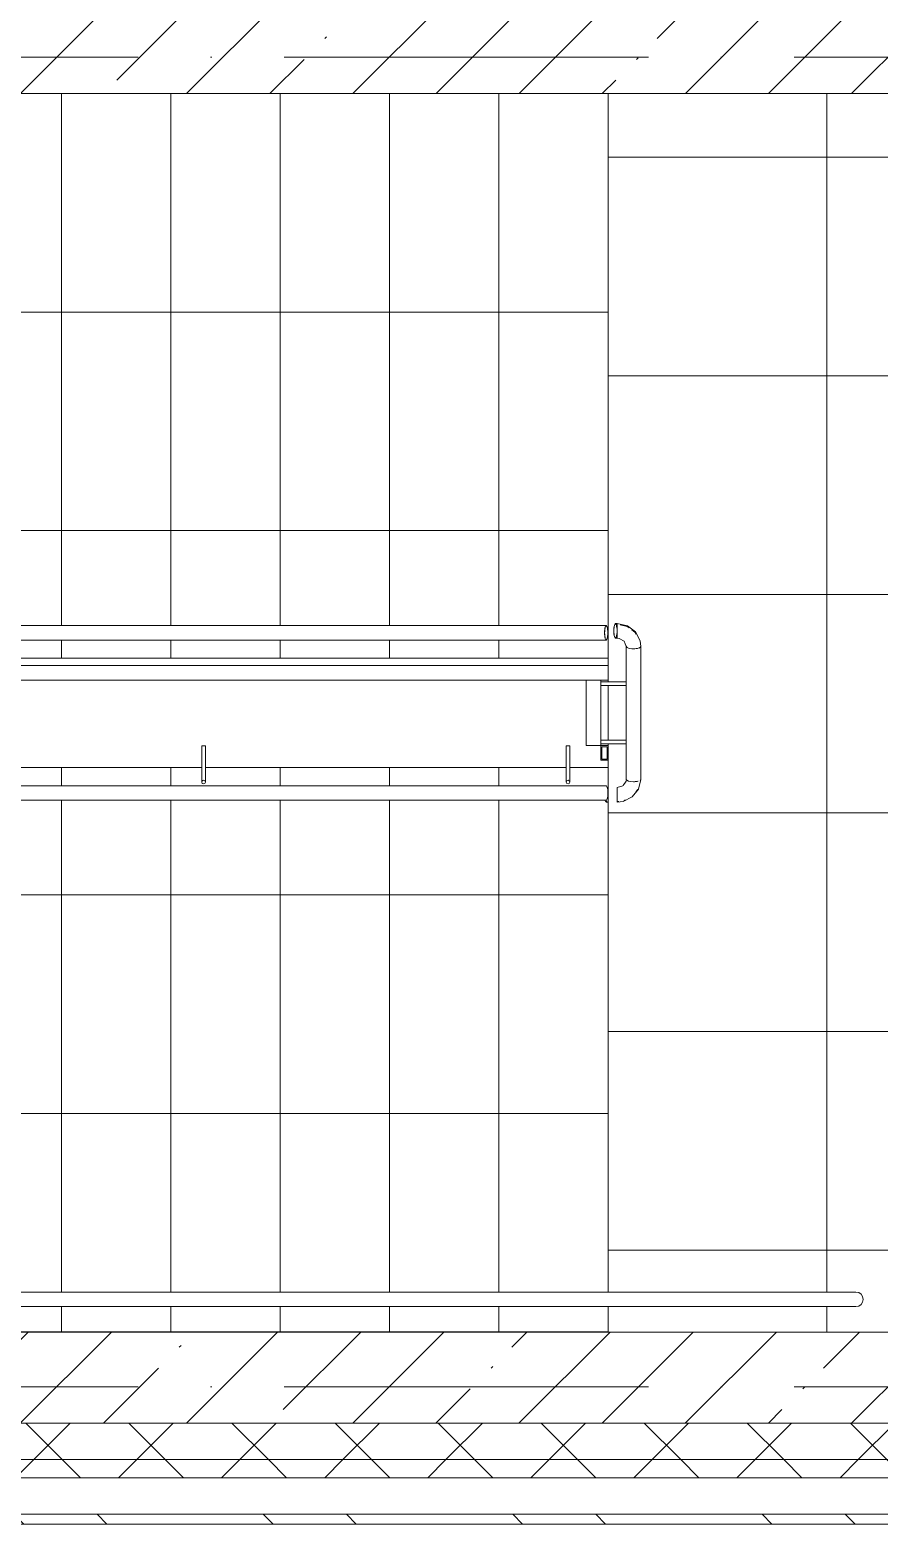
# Model space of a CAD drawing. Header units: millimetres. Extents: x -6467 to 106027, y -7090 to 195095.
# Drawn here: x 2323 to 4653, y 100418 to 104520 of the extents above; entities that cross this region are included whole.
import ezdxf

# ---------------------------------------------------------------- set-up
doc = ezdxf.new("R2010")
doc.units = ezdxf.units.MM
doc.linetypes.add('50_200_ШТРИХ_1Т_ш5_п1_п1_', pattern=[1400, 1000, -200, 0, -200])
for name, color, linetype, lineweight in [('A-WALL', 7, 'Continuous', 5), ('A-WALL-FNSH-1', 7, 'Continuous', 5), ('Ограждение', 7, 'Continuous', 9), ('Ограждение-1', 7, 'Continuous', 20)]:
    doc.layers.add(name, color=color, linetype=linetype, lineweight=lineweight)
for name, color, linetype, lineweight, true_color in [('A-WALL-2', 7, 'Continuous', 5, 0xaaaaaa), ('S-STRS-1', 7, 'Continuous', 9, 0xaaaaaa), ('S-STRS-2', 7, 'Continuous', 5, 0xbfbfbf), ('Оси-3', 7, '50_200_ШТРИХ_1Т_ш5_п1_п1_', 9, 0xaaaaaa)]:
    doc.layers.add(name, color=color, linetype=linetype, lineweight=lineweight, true_color=true_color)
pattern_1 = [(45, (109.45, 102614.03), (-228.099, 228.099), []), (45, (337.55, 102614.03), (-228.099, 228.099), [403.225, -80.645, 6.706, -73.939])]
pattern_2 = [(0, (3909.45, 100945.1), (0, 600), []), (90, (3909.45, 100945.1), (-600, 4e-14), [])]
pattern_3 = [(180, (9.45, 104345.1), (7e-14, -600), []), (270, (9.45, 104345.1), (600, 4e-14), [])]
pattern_4 = [(45, (109.45, 102614.03), (-141.42136, 141.42136), []), (135, (109.45, 102614.03), (-141.42136, -141.42136), [])]

# ---------------------------------------------------------------- blocks, each defined once
blk = doc.blocks.new('О_Элемент ограждения_Обод_Труба_ГОСТ 8645-68 - О_Элемент ограждения_Обод_Труба_ГОСТ 8645-68-V134-АИ_План этажа Радиаторы_3')
at = {"layer": 'Ограждение'}
for p, q in [((-3900, 20), (-3880, 20)), ((-3900, -20), (-3900, 20)), ((-3840, 20), (0, 20)), ((0, -20), (-3900, -20))]:
    blk.add_line(p, q, dxfattribs=at)
blk = doc.blocks.new('О_Элемент поручня_Маршевый_Труба_ГОСТ 8732-78 - О_Элемент поручня_Маршевый_Труба_ГОСТ 8732-78-26169598-АИ_План этажа Радиаторы_3')
at = {"layer": 'Ограждение'}
for p, q in [((-13.2, 0), (-3902.6, 0)), ((-3902.6, -40), (-13.2, -40))]:
    blk.add_line(p, q, dxfattribs=at)
at = {"layer": 'Ограждение', "flags": 128}
for points in [[(-3907.3, -20), (-3907.2, -15.5), (-3906.9, -11.3), (-3906.3, -7.5), (-3905.6, -4.4), (-3904.7, -2), (-3903.7, -0.5), (-3902.6, 0)], [(-3902.6, -40), (-3903.7, -39.5), (-3904.7, -38), (-3905.6, -35.6), (-3906.3, -32.5), (-3906.9, -28.7), (-3907.2, -24.5), (-3907.3, -20)], [(-3901.1, -2.7), (-3902.1, -1.6), (-3903.1, -1.6), (-3904.2, -2.7), (-3905.1, -4.8), (-3905.9, -7.7), (-3906.5, -11.4), (-3906.9, -15.6), (-3907, -20)], [(-3907, -20), (-3906.9, -24.4), (-3906.5, -28.6), (-3905.9, -32.3), (-3905.1, -35.2), (-3904.2, -37.3), (-3903.1, -38.4), (-3902.1, -38.4), (-3901.1, -37.3)], [(-3902.6, 0), (-3901.6, -0.5), (-3900.6, -2), (-3899.7, -4.4), (-3898.9, -7.5), (-3898.4, -11.3), (-3898, -15.5), (-3897.9, -20)], [(-3897.9, -20), (-3898, -24.5), (-3898.4, -28.7), (-3898.9, -32.5), (-3899.7, -35.6), (-3900.6, -38), (-3901.6, -39.5), (-3902.6, -40)], [(-3898.2, -20), (-3898.4, -15.6), (-3898.7, -11.4), (-3899.3, -7.7), (-3900.1, -4.8)], [(-3900.1, -35.2), (-3899.3, -32.3), (-3898.7, -28.6), (-3898.4, -24.4), (-3898.2, -20)], [(-8.4, -20), (-8.6, -15.5), (-8.9, -11.3), (-9.5, -7.5), (-10.2, -4.4), (-11.1, -2), (-12.1, -0.5), (-13.2, 0)], [(-13.2, -40), (-12.1, -39.5), (-11.1, -38), (-10.2, -35.6), (-9.5, -32.5), (-8.9, -28.7), (-8.6, -24.5), (-8.4, -20)]]:
    blk.add_lwpolyline(points, dxfattribs=at)
blk = doc.blocks.new('О_Элемент поручня_Пристенный_Двухуровневый_Труба_ГОСТ 87321 - О_Элемент поручня_Пристенный_Двухуровневый_Труба_ГОСТ 8732-78 2-20512541-АИ_План этажа Радиаторы_3')
at = {"layer": 'Ограждение'}
for p, q in [((280, 40), (-4640, 40)), ((-4640, 0), (280, 0))]:
    blk.add_line(p, q, dxfattribs=at)
blk.add_arc((280, 20), 20, 270, 90, dxfattribs=at)
blk = doc.blocks.new('О_Элемент ограждения_Обод_Труба_ГОСТ 8645-68 - О_Элемент ограждения_Обод_Труба_ГОСТ 8645-68-V96-АИ_План этажа Радиаторы_3')
at = {"layer": 'Ограждение-1'}
for p, q in [((-20, -20), (-20, 20)), ((-20, 20), (0, 20)), ((-17, 17), (-17, -17)), ((-3, 17), (-17, 17)), ((-3, -17), (-3, 17)), ((0, 20), (0, -20)), ((0, -20), (-20, -20)), ((-17, -17), (-3, -17))]:
    blk.add_line(p, q, dxfattribs=at)
blk = doc.blocks.new('О_Кронштейн_Форма Г_Круг_ГОСТ 2590-2006 - О_Кронштейн_Форма Г_Круг_ГОСТ 2590-2006-18996168-АИ_План этажа Радиаторы_3')
at = {"layer": 'Ограждение'}
for p, q in [((11435, 56966), (11435, 57041)), ((11440, 57041), (11435, 57041)), ((11445, 57041), (11440, 57041)), ((11445, 57041), (11445, 56966))]:
    blk.add_line(p, q, dxfattribs=at)
at = {"layer": 'Ограждение', "flags": 128}
for points in [[(11435, 56941), (11435, 56947.2), (11435, 56962.5), (11435, 56966)], [(11445, 56966), (11445, 56949.7), (11445, 56941.3), (11445, 56941)]]:
    blk.add_lwpolyline(points, dxfattribs=at)
at = {"layer": 'Ограждение'}
for start, end in [(90, 270), (270, 90)]:
    blk.add_arc((11440, 56941), 5, start, end, dxfattribs=at)
blk = doc.blocks.new('О_Кронштейн_Форма Г_Круг_ГОСТ 2590-2006 - О_Кронштейн_Форма Г_Круг_ГОСТ 2590-2006-V99-АИ_План этажа Радиаторы_3')
at = {"layer": 'Ограждение'}
for p, q in [((10435, 56966), (10435, 57041)), ((10435.2, 57041), (10435, 57041)), ((10445, 57041), (10444.8, 57041)), ((10445, 57041), (10445, 56966))]:
    blk.add_line(p, q, dxfattribs=at)
at = {"layer": 'Ограждение', "flags": 128}
for points in [[(10435, 56941), (10435, 56947.2), (10435, 56962.5), (10435, 56966)], [(10445, 56966), (10445, 56949.7), (10445, 56941.3), (10445, 56941)]]:
    blk.add_lwpolyline(points, dxfattribs=at)
at = {"layer": 'Ограждение'}
for start, end in [(165, 210), (120, 135), (315, 45)]:
    blk.add_arc((10440, 56941), 5, start, end, dxfattribs=at)
blk = doc.blocks.new('О_Кронштейн_Форма Г_Круг_ГОСТ 25901 - О_Кронштейн_Форма Г_Круг_ГОСТ 2590-2006 2-25607096-АИ_План этажа Радиаторы_3')
at = {"layer": 'Ограждение'}
for p, q in [((11529.6, 57215.3), (11594.6, 57215.3)), ((11594.6, 57205.3), (11529.6, 57205.3)), ((11594.6, 57215.3), (11599.6, 57215.3)), ((11598.1, 57205.3), (11594.6, 57205.3))]:
    blk.add_line(p, q, dxfattribs=at)
blk = doc.blocks.new('О_Кронштейн_Форма Г_Круг_ГОСТ 25901 - О_Кронштейн_Форма Г_Круг_ГОСТ 2590-2006 2-V101-АИ_План этажа Радиаторы_3')
at = {"layer": 'Ограждение'}
for p, q in [((11529.6, 57055.3), (11594.6, 57055.3)), ((11594.6, 57045.3), (11529.6, 57045.3)), ((11594.6, 57055.3), (11599.8, 57055.3)), ((11598.1, 57045.3), (11594.6, 57045.3))]:
    blk.add_line(p, q, dxfattribs=at)
blk = doc.blocks.new('О_Элемент ограждения_Обод_Труба_ГОСТ 1 - О_Элемент ограждения_Обод_Труба_ГОСТ 8645-68 2-26128273-АИ_План этажа Радиаторы_3')
at = {"layer": 'Ограждение'}
for p, q in [((-180, 20), (0, 20)), ((-180, -20), (-180, 20)), ((0, 20), (0, -20)), ((0, -20), (-180, -20))]:
    blk.add_line(p, q, dxfattribs=at)
blk = doc.blocks.new('О_Элемент поручня_Маршевый_Труба_ГОСТ 1 - О_Элемент поручня_Маршевый_Труба_ГОСТ 8732-78 2-V135-АИ_План этажа Радиаторы_3')
at = {"layer": 'Ограждение'}
for p, q in [((-371.3, 40), (-6.4, 40)), ((-6.4, 0), (-371.3, 0))]:
    blk.add_line(p, q, dxfattribs=at)
for centre, start_param, end_param in [((-371.3, 20), 0, 0.261799), ((-371.3, 20), 2.917193, 3.141593), ((-371.3, 20), 5.834386, 6.283185), ((-371.3, 20), 3.141593, 3.579947), ((-371.3, 20), 3.665191, 4.712389), ((-371.3, 20), 4.712389, 5.385587), ((-6.4, 20), 5.834386, 6.283185), ((-6.4, 20), 3.141593, 4.712389), ((-6.4, 20), 5.239328, 5.385587), ((-6.4, 20), 4.975125, 5.161188), ((-6.4, 20), 4.712389, 4.936788)]:
    blk.add_ellipse(centre, major_axis=(0, 20), ratio=0.322266, start_param=start_param, end_param=end_param, dxfattribs=at)
blk = doc.blocks.new('О_Элемент поручня_Загиб_Труба_ГОСТ 1 - О_Элемент поручня_Загиб_Труба_ГОСТ 8732-78 2-21059830-АИ_План этажа Радиаторы_3')
at = {"layer": 'Ограждение'}
for p, q in [((11574.6, 56925.2), (11590.2, 56930.3)), ((11574.6, 56925.2), (11574.6, 56923.2)), ((11574.6, 56924.2), (11574.6, 56898.8)), ((11574.6, 56922.8), (11574.6, 56923.7)), ((11574.6, 56898.8), (11574.6, 56885.2)), ((11630.8, 56920.2), (11625.4, 56913.6)), ((11578.9, 56887.2), (11574.6, 56886.7)), ((11574.6, 56886.7), (11574.6, 56887.1)), ((11595.9, 56891.6), (11592.9, 56890.1))]:
    blk.add_line(p, q, dxfattribs=at)
at = {"layer": 'Ограждение', "flags": 128}
for points in [[(11639.6, 56947.8), (11633.3, 56921.1), (11615.9, 56899.5), (11590.4, 56887.1), (11574.6, 56885.2)], [(11590.7, 56930.8), (11599, 56943.2), (11599.6, 56947.8)]]:
    blk.add_lwpolyline(points, dxfattribs=at)
at = {"layer": 'Ограждение'}
blk.add_ellipse((11619.6, 56947.8), major_axis=(20, 0), ratio=0.322266, start_param=3.141593, end_param=4.712389, dxfattribs=at)
blk = doc.blocks.new('О_Элемент поручня_Загиб_Труба_ГОСТ 1 - О_Элемент поручня_Загиб_Труба_ГОСТ 8732-78 2-V136-АИ_План этажа Радиаторы_3')
at = {"layer": 'Ограждение'}
for p, q in [((3825, 276), (3825, 275)), ((3825, 275), (3825, 249.6)), ((3825, 249.6), (3825, 245)), ((3825, 245), (3825, 241)), ((3825, 241), (3825, 236.1)), ((3825, 238.6), (3825, 240.7)), ((3825, 237.6), (3825, 237.6))]:
    blk.add_line(p, q, dxfattribs=at)
at = {"layer": 'Ограждение', "flags": 128}
for points in [[(3825, 276.1), (3852.9, 270), (3875.3, 253.2), (3888, 228.7), (3890, 213.5)], [(3833, 272.8), (3852.5, 268.5), (3857.8, 264.6)], [(3865.2, 258.9), (3874.5, 251.7), (3876.6, 247.6)], [(3850, 213.5), (3844.5, 227.6), (3830.3, 235.6), (3825, 236.1)]]:
    blk.add_lwpolyline(points, dxfattribs=at)
at = {"layer": 'Ограждение'}
for major_axis, start_param, end_param in [((-20, 0), 6.021386, 6.283185), ((20, 0), 3.141593, 3.579947), ((-20, 0), 0.523599, 1.570796), ((20, 0), 5.295991, 5.449522), ((20, 0), 5.546052, 5.759587), ((20, 0), 0, 0.261799)]:
    blk.add_ellipse((3870, 213.5), major_axis=major_axis, ratio=0.322266, start_param=start_param, end_param=end_param, dxfattribs=at)
blk = doc.blocks.new('О_Элемент поручня_Площадочный_Одноуровневый_ГОСТ 1 - О_Элемент поручня_Площадочный_Одноуровневый_ГОСТ 8732-78 2-V137-АИ_План этажа Радиаторы_3')
at = {"layer": 'Ограждение'}
for p, q in [((4.7, 40), (0, 40)), ((0, 40), (0, 39.3)), ((0, 36), (0, 37.9)), ((0, 36), (0, 37.9)), ((0, 13.2), (0, 10)), ((0, 7.2), (0, 5.9)), ((0, 0.7), (0, 0)), ((0, 0), (4.7, 0))]:
    blk.add_line(p, q, dxfattribs=at)
at = {"layer": 'Ограждение', "flags": 128}
for points in [[(0, 20), (0.1, 24.5), (0.5, 28.7), (1, 32.5), (1.8, 35.6), (2.7, 38), (3.7, 39.5), (4.7, 40)], [(4.7, 0), (3.7, 0.5), (2.7, 2), (1.8, 4.4), (1, 7.5), (0.5, 11.3), (0.1, 15.5), (0, 20)], [(9.1, 20), (9, 24.4), (8.6, 28.6), (8, 32.3), (7.2, 35.2), (6.3, 37.3), (5.2, 38.4), (4.2, 38.4), (3.2, 37.3), (2.2, 35.2), (1.5, 32.3), (0.9, 28.6), (0.5, 24.4), (0.4, 20)], [(0.4, 20), (0.5, 15.6), (0.9, 11.4), (1.5, 7.7), (2.2, 4.8), (3.2, 2.7), (4.2, 1.6), (5.2, 1.6), (6.3, 2.7), (7.2, 4.8), (8, 7.7), (8.6, 11.4), (9, 15.6), (9.1, 20)], [(4.7, 40), (5.8, 39.5), (6.8, 38), (7.7, 35.6), (8.4, 32.5), (9, 28.7), (9.3, 24.5), (9.4, 20)], [(9.4, 20), (9.3, 15.5), (9, 11.3), (8.4, 7.5), (7.7, 4.4), (6.8, 2), (5.8, 0.5), (4.7, 0)]]:
    blk.add_lwpolyline(points, dxfattribs=at)
blk = doc.blocks.new('О_Элемент поручня_Площадочный_Одноуровневый_ГОСТ 1 - О_Элемент поручня_Площадочный_Одноуровневый_ГОСТ 8732-78 2-26200877-АИ_План этажа Радиаторы_3')
at = {"layer": 'Ограждение'}
for p, q in [((4.7, 0), (9.4, 0)), ((9.4, 37.3), (9.4, 40)), ((9.4, 20), (9.4, 40)), ((9.4, 38.5), (9.4, 36)), ((9.4, 0), (9.4, 20)), ((9.4, 2.1), (9.4, 1.5)), ((9.4, 0), (9.4, 2))]:
    blk.add_line(p, q, dxfattribs=at)
at = {"layer": 'Ограждение', "flags": 128}
for points in [[(1.8, 4.4), (2.7, 2), (3.7, 0.5), (4.7, 0)], [(6.3, 2.7), (5.2, 1.6), (4.2, 1.6), (3.2, 2.7)], [(4.7, 0), (5.8, 0.5), (6.8, 2)]]:
    blk.add_lwpolyline(points, dxfattribs=at)

msp = doc.modelspace()

# ---------------------------------------------------------------- hatches: boundary and pattern name
at = {"layer": 'A-WALL'}
h = msp.add_hatch(dxfattribs=at)
h.set_pattern_fill('FP_1', color=256, style=0, pattern_type=2)
h.set_pattern_definition(pattern_1)
h.paths.add_polyline_path([(2875.9, 104345.1), (5659.4, 104345.1), (5659.4, 104595.1), (269.4, 104595.1), (269.4, 104345.1), (2048.9, 104345.1)])
h = msp.add_hatch(dxfattribs=at)
h.set_pattern_fill('FP_1', color=256, style=0, pattern_type=2)
h.set_pattern_definition(pattern_1)
h.paths.add_polyline_path([(2875.9, 100695.1), (5409.4, 100695.1), (5409.4, 100945.1), (-2090.6, 100945.1), (-2090.6, 100695.1), (-432.4, 100695.1)])
h = msp.add_hatch(dxfattribs=at)
h.set_pattern_fill('FP_122', color=256, style=0, pattern_type=2)
h.set_pattern_definition(pattern_4)
h.paths.add_polyline_path([(101359.4, 100595.1), (101359.4, 100695.1), (92174.7, 100695.1), (92174.7, 100595.1), (101298.3, 100595.1)])
h.paths.add_polyline_path([(89719.2, 100595.1), (90474.7, 100595.1), (90474.7, 100695.1), (82634.4, 100695.1), (82634.4, 100595.1), (88892.1, 100595.1)])
h.paths.add_polyline_path([(81509.4, 100595.1), (81784.4, 100595.1), (81784.4, 100695.1), (80509.4, 100695.1), (80509.4, 100595.1), (81448.4, 100595.1)])
h.paths.add_polyline_path([(75658.9, 100595.1), (75869.4, 100595.1), (75869.4, 100695.1), (74569.4, 100695.1), (74569.4, 100595.1), (74831.8, 100595.1)])
h.paths.add_polyline_path([(77726.6, 100595.1), (78809.4, 100595.1), (78809.4, 100695.1), (77569.4, 100695.1), (77569.4, 100595.1)])
h.paths.add_polyline_path([(71009.4, 100595.1), (72869.4, 100595.1), (72869.4, 100695.1), (71009.4, 100695.1), (71009.4, 100597.6)])
h.paths.add_polyline_path([(65733.9, 100595.1), (66309.4, 100595.1), (66309.4, 100695.1), (65009.4, 100695.1), (65009.4, 100595.1), (65320.4, 100595.1)])
h.paths.add_polyline_path([(68215.2, 100595.1), (69309.4, 100595.1), (69309.4, 100695.1), (68009.4, 100695.1), (68009.4, 100595.1)])
h.paths.add_polyline_path([(59944.4, 100595.1), (60309.4, 100595.1), (60309.4, 100695.1), (59009.4, 100695.1), (59009.4, 100595.1), (59117.3, 100595.1)])
h.paths.add_polyline_path([(62009.4, 100595.1), (63309.4, 100595.1), (63309.4, 100695.1), (62009.4, 100695.1), (62009.4, 100597.6)])
h.paths.add_polyline_path([(57309.4, 100595.1), (57309.4, 100695.1), (56009.4, 100695.1), (56009.4, 100595.1), (57049.6, 100595.1)])
h.paths.add_polyline_path([(54154.8, 100595.1), (54309.4, 100595.1), (54309.4, 100695.1), (53009.4, 100695.1), (53009.4, 100595.1), (53327.7, 100595.1)])
h.paths.add_polyline_path([(51260, 100595.1), (51309.4, 100595.1), (51309.4, 100695.1), (50009.4, 100695.1), (50009.4, 100595.1), (50846.5, 100595.1)])
h.paths.add_polyline_path([(47124.7, 100595.1), (48309.4, 100595.1), (48309.4, 100695.1), (47014.4, 100695.1), (47014.4, 100595.1)])
h.paths.add_polyline_path([(45314.4, 100595.1), (45314.4, 100695.1), (44008.8, 100695.1), (44008.8, 100595.1), (45057, 100595.1)])
h.paths.add_polyline_path([(39267.4, 100595.1), (39309.4, 100595.1), (39309.4, 100695.1), (37709.4, 100695.1), (37709.4, 100595.1), (38440.3, 100595.1)])
h.paths.add_polyline_path([(41748.6, 100595.1), (42308.8, 100595.1), (42308.8, 100695.1), (41009.4, 100695.1), (41009.4, 100595.1), (41335.1, 100595.1)])
h.paths.add_polyline_path([(35959.1, 100595.1), (36009.4, 100595.1), (36009.4, 100695.1), (34709.4, 100695.1), (34709.4, 100595.1), (35132, 100595.1)])
h.paths.add_polyline_path([(33009.4, 100595.1), (33009.4, 100695.1), (31709.4, 100695.1), (31709.4, 100595.1), (32650.8, 100595.1)])
h.paths.add_polyline_path([(28928.9, 100595.1), (30009.4, 100595.1), (30009.4, 100695.1), (28709.4, 100695.1), (28709.4, 100595.1)])
h.paths.add_polyline_path([(23966.4, 100595.1), (24009.4, 100595.1), (24009.4, 100695.1), (22709.4, 100695.1), (22709.4, 100595.1), (23552.9, 100595.1)])
h.paths.add_polyline_path([(26034.1, 100595.1), (27009.4, 100595.1), (27009.4, 100695.1), (25709.4, 100695.1), (25709.4, 100595.1)])
h.paths.add_polyline_path([(14041.5, 100595.1), (15069.4, 100595.1), (15069.4, 100695.1), (13769.4, 100695.1), (13769.4, 100595.1)])
h.paths.add_polyline_path([(11146.7, 100595.1), (12894.4, 100595.1), (12894.4, 100695.1), (7434.8, 100695.1), (7434.8, 100595.1), (10319.6, 100595.1)])
h.paths.add_polyline_path([(6184.3, 100595.1), (6559.8, 100595.1), (6559.8, 100695.1), (-2440.6, 100695.1), (-2440.6, 100595.1), (2875.9, 100595.1)])
h = msp.add_hatch(dxfattribs=at)
h.set_pattern_fill('FP_122', color=256, style=0, pattern_type=2)
h.set_pattern_definition(pattern_4)
h.paths.add_polyline_path([(101459.4, 100545.1), (101459.4, 100595.1), (92174.7, 100595.1), (92174.7, 100545.1), (101359.4, 100545.1)])
h.paths.add_polyline_path([(88892.1, 100545.1), (90474.7, 100545.1), (90474.7, 100595.1), (82634.4, 100595.1), (82634.4, 100545.1), (85583.8, 100545.1)])
h.paths.add_polyline_path([(81034.9, 100545.1), (81784.4, 100545.1), (81784.4, 100595.1), (80509.4, 100595.1), (80509.4, 100545.1), (80621.3, 100545.1)])
h.paths.add_polyline_path([(78553.6, 100545.1), (78809.4, 100545.1), (78809.4, 100595.1), (77569.4, 100595.1), (77569.4, 100545.1), (78140.1, 100545.1)])
h.paths.add_polyline_path([(72869.4, 100545.1), (72869.4, 100595.1), (71009.4, 100595.1), (71009.4, 100545.1), (72764.1, 100545.1)])
h.paths.add_polyline_path([(74569.4, 100545.1), (75869.4, 100545.1), (75869.4, 100595.1), (74569.4, 100595.1)])
h.paths.add_polyline_path([(68009.4, 100545.1), (69309.4, 100545.1), (69309.4, 100595.1), (68009.4, 100595.1)])
h.paths.add_polyline_path([(66309.4, 100545.1), (66309.4, 100595.1), (65009.4, 100595.1), (65009.4, 100545.1), (66147.5, 100545.1)])
h.paths.add_polyline_path([(63252.7, 100545.1), (63309.4, 100545.1), (63309.4, 100595.1), (62009.4, 100595.1), (62009.4, 100545.1), (62425.6, 100545.1)])
h.paths.add_polyline_path([(56009.4, 100545.1), (57309.4, 100545.1), (57309.4, 100595.1), (56009.4, 100595.1)])
h.paths.add_polyline_path([(59009.4, 100545.1), (60309.4, 100545.1), (60309.4, 100595.1), (59009.4, 100595.1)])
h.paths.add_polyline_path([(51309.4, 100545.1), (51309.4, 100595.1), (50009.4, 100595.1), (50009.4, 100545.1), (51260, 100545.1)])
h.paths.add_polyline_path([(53009.4, 100545.1), (54309.4, 100545.1), (54309.4, 100595.1), (53009.4, 100595.1)])
h.paths.add_polyline_path([(45057, 100545.1), (45314.4, 100545.1), (45314.4, 100595.1), (44008.8, 100595.1), (44008.8, 100545.1), (44229.9, 100545.1)])
h.paths.add_polyline_path([(47951.7, 100545.1), (48309.4, 100545.1), (48309.4, 100595.1), (47014.4, 100595.1), (47014.4, 100545.1), (47538.2, 100545.1)])
h.paths.add_polyline_path([(41009.4, 100545.1), (42308.8, 100545.1), (42308.8, 100595.1), (41009.4, 100595.1)])
h.paths.add_polyline_path([(37709.4, 100545.1), (39309.4, 100545.1), (39309.4, 100595.1), (37709.4, 100595.1)])
h.paths.add_polyline_path([(36009.4, 100545.1), (36009.4, 100595.1), (34709.4, 100595.1), (34709.4, 100545.1), (35959.1, 100545.1)])
h.paths.add_polyline_path([(29756, 100545.1), (30009.4, 100545.1), (30009.4, 100595.1), (28709.4, 100595.1), (28709.4, 100545.1), (29342.5, 100545.1)])
h.paths.add_polyline_path([(31823.7, 100545.1), (33009.4, 100545.1), (33009.4, 100595.1), (31709.4, 100595.1), (31709.4, 100545.1)])
h.paths.add_polyline_path([(27009.4, 100545.1), (27009.4, 100595.1), (25709.4, 100595.1), (25709.4, 100545.1), (26861.2, 100545.1)])
h.paths.add_polyline_path([(23966.4, 100545.1), (24009.4, 100545.1), (24009.4, 100595.1), (22709.4, 100595.1), (22709.4, 100545.1), (23552.9, 100545.1)])
h.paths.add_polyline_path([(14868.6, 100545.1), (15069.4, 100545.1), (15069.4, 100595.1), (13769.4, 100595.1), (13769.4, 100545.1), (14455, 100545.1)])
h.paths.add_polyline_path([(12800.9, 100545.1), (12894.4, 100545.1), (12894.4, 100595.1), (7434.8, 100595.1), (7434.8, 100545.1), (11146.7, 100545.1)])
h.paths.add_polyline_path([(6184.3, 100545.1), (6559.8, 100545.1), (6559.8, 100595.1), (-2490.6, 100595.1), (-2490.6, 100545.1), (2875.9, 100545.1)])
at = {"layer": 'A-WALL-2'}
h = msp.add_hatch(dxfattribs=at)
h.set_pattern_fill('FP_121', color=256, style=0, pattern_type=2)
h.set_pattern_definition([(135, (109.45, 102614.03), (-342.1478, -342.1478), []), (135, (337.55, 102614.03), (-342.1478, -342.1478), [])])
h.paths.add_polyline_path([(101509.4, 100418.1), (101609.4, 100418.1), (101609.4, 100445.1), (92174.7, 100445.1), (92174.7, 100418.1), (101459.4, 100418.1)])
h.paths.add_polyline_path([(89719.2, 100418.1), (90474.7, 100418.1), (90474.7, 100445.1), (82634.4, 100445.1), (82634.4, 100418.1), (88892.1, 100418.1)])
h.paths.add_polyline_path([(81784.4, 100418.1), (81784.4, 100445.1), (80509.4, 100445.1), (80509.4, 100418.1), (81448.4, 100418.1)])
h.paths.add_polyline_path([(77726.6, 100418.1), (78809.4, 100418.1), (78809.4, 100445.1), (77569.4, 100445.1), (77569.4, 100418.1)])
h.paths.add_polyline_path([(75869.4, 100418.1), (75869.4, 100445.1), (74569.4, 100445.1), (74569.4, 100418.1), (75658.9, 100418.1)])
h.paths.add_polyline_path([(71009.4, 100418.1), (72869.4, 100418.1), (72869.4, 100445.1), (71009.4, 100445.1)])
h.paths.add_polyline_path([(66147.5, 100418.1), (66309.4, 100418.1), (66309.4, 100445.1), (65009.4, 100445.1), (65009.4, 100418.1), (65733.9, 100418.1)])
h.paths.add_polyline_path([(69042.2, 100418.1), (69309.4, 100418.1), (69309.4, 100445.1), (68009.4, 100445.1), (68009.4, 100418.1), (68215.2, 100418.1)])
h.paths.add_polyline_path([(63309.4, 100418.1), (63309.4, 100445.1), (62009.4, 100445.1), (62009.4, 100418.1), (63252.7, 100418.1)])
h.paths.add_polyline_path([(60309.4, 100418.1), (60309.4, 100445.1), (59009.4, 100445.1), (59009.4, 100418.1), (59944.4, 100418.1)])
h.paths.add_polyline_path([(57049.6, 100418.1), (57309.4, 100418.1), (57309.4, 100445.1), (56009.4, 100445.1), (56009.4, 100418.1), (56636.1, 100418.1)])
h.paths.add_polyline_path([(54154.8, 100418.1), (54309.4, 100418.1), (54309.4, 100445.1), (53009.4, 100445.1), (53009.4, 100418.1), (53327.7, 100418.1)])
h.paths.add_polyline_path([(51260, 100418.1), (51309.4, 100418.1), (51309.4, 100445.1), (50009.4, 100445.1), (50009.4, 100418.1), (50846.5, 100418.1)])
h.paths.add_polyline_path([(47124.7, 100418.1), (48309.4, 100418.1), (48309.4, 100445.1), (47014.4, 100445.1), (47014.4, 100418.1)])
h.paths.add_polyline_path([(45057, 100418.1), (45314.4, 100418.1), (45314.4, 100445.1), (44008.8, 100445.1), (44008.8, 100418.1), (44229.9, 100418.1)])
h.paths.add_polyline_path([(42308.8, 100418.1), (42308.8, 100445.1), (41009.4, 100445.1), (41009.4, 100418.1), (42162.2, 100418.1)])
h.paths.add_polyline_path([(39309.4, 100418.1), (39309.4, 100445.1), (37709.4, 100445.1), (37709.4, 100418.1), (39267.4, 100418.1)])
h.paths.add_polyline_path([(34709.4, 100418.1), (36009.4, 100418.1), (36009.4, 100445.1), (34709.4, 100445.1)])
h.paths.add_polyline_path([(31823.7, 100418.1), (33009.4, 100418.1), (33009.4, 100445.1), (31709.4, 100445.1), (31709.4, 100418.1)])
h.paths.add_polyline_path([(30009.4, 100418.1), (30009.4, 100445.1), (28709.4, 100445.1), (28709.4, 100418.1), (29756, 100418.1)])
h.paths.add_polyline_path([(23552.9, 100418.1), (24009.4, 100418.1), (24009.4, 100445.1), (22709.4, 100445.1), (22709.4, 100418.1), (22725.8, 100418.1)])
h.paths.add_polyline_path([(25709.4, 100418.1), (27009.4, 100418.1), (27009.4, 100445.1), (25709.4, 100445.1)])
h.paths.add_polyline_path([(14041.5, 100418.1), (15069.4, 100418.1), (15069.4, 100445.1), (13769.4, 100445.1), (13769.4, 100418.1)])
h.paths.add_polyline_path([(10319.6, 100418.1), (12894.4, 100418.1), (12894.4, 100445.1), (7434.8, 100445.1), (7434.8, 100418.1), (9492.6, 100418.1)])
h.paths.add_polyline_path([(6184.3, 100418.1), (6559.8, 100418.1), (6559.8, 100445.1), (-2617.6, 100445.1), (-2617.6, 100418.1), (2875.9, 100418.1)])
at = {"layer": 'S-STRS-2'}
h = msp.add_hatch(dxfattribs=at)
h.set_pattern_fill('FP_8', color=256, style=0, pattern_type=2)
h.set_pattern_definition(pattern_3)
h.paths.add_polyline_path([(2109.4, 102795.1), (2409.4, 102795.1), (2409.4, 102845.1), (2109.4, 102845.1)])
h.paths.add_polyline_path([(2409.4, 102885.1), (2409.4, 104345.1), (2109.4, 104345.1), (2109.4, 102885.1)])
h = msp.add_hatch(dxfattribs=at)
h.set_pattern_fill('FP_8', color=256, style=0, pattern_type=2)
h.set_pattern_definition(pattern_3)
h.paths.add_polyline_path([(2409.4, 102795.1), (2709.4, 102795.1), (2709.4, 102845.1), (2409.4, 102845.1)])
h.paths.add_polyline_path([(2462.4, 102885.1), (2709.4, 102885.1), (2709.4, 104345.1), (2409.4, 104345.1), (2409.4, 102885.1)])
h = msp.add_hatch(dxfattribs=at)
h.set_pattern_fill('FP_8', color=256, style=0, pattern_type=2)
h.set_pattern_definition(pattern_3)
h.paths.add_polyline_path([(2709.4, 102795.1), (3009.4, 102795.1), (3009.4, 102845.1), (2709.4, 102845.1)])
h.paths.add_polyline_path([(2875.9, 102885.1), (3009.4, 102885.1), (3009.4, 104345.1), (2709.4, 104345.1), (2709.4, 102885.1)])
h = msp.add_hatch(dxfattribs=at)
h.set_pattern_fill('FP_8', color=256, style=0, pattern_type=2)
h.set_pattern_definition(pattern_3)
h.paths.add_polyline_path([(3009.4, 102795.1), (3309.4, 102795.1), (3309.4, 102845.1), (3009.4, 102845.1)])
h.paths.add_polyline_path([(3289.5, 102885.1), (3309.4, 102885.1), (3309.4, 104345.1), (3009.4, 104345.1), (3009.4, 102885.1)])
h = msp.add_hatch(dxfattribs=at)
h.set_pattern_fill('FP_8', color=256, style=0, pattern_type=2)
h.set_pattern_definition(pattern_3)
h.paths.add_polyline_path([(3309.4, 102795.1), (3609.4, 102795.1), (3609.4, 102845.1), (3309.4, 102845.1)])
h.paths.add_polyline_path([(3609.4, 102885.1), (3609.4, 104345.1), (3309.4, 104345.1), (3309.4, 102885.1)])
h = msp.add_hatch(dxfattribs=at)
h.set_pattern_fill('FP_8', color=256, style=0, pattern_type=2)
h.set_pattern_definition(pattern_3)
h.paths.add_polyline_path([(3609.4, 102795.1), (3909.4, 102795.1), (3909.4, 104345.1), (3609.4, 104345.1), (3609.4, 102885.1), (3905, 102883.1), (3907.4, 102877.3), (3908.4, 102860.6), (3905, 102847.1), (3899.9, 102845.1), (3609.4, 102845.1)])
h = msp.add_hatch(dxfattribs=at)
h.set_pattern_fill('FP_6', color=256, style=0, pattern_type=2)
h.set_pattern_definition([(180, (3909.45, 103570.1), (7e-14, -600), []), (270, (3909.45, 103570.1), (600, 4e-14), [])])
h.paths.add_polyline_path([(3909.4, 100945.1), (5409.4, 100945.1), (5409.4, 104345.1), (3909.4, 104345.1), (3909.8, 102729.9), (3954.4, 102728.6), (3954.4, 102720.2), (3909.4, 102720.2), (3909.8, 102569.9), (3954.4, 102568.6), (3954.4, 102560.2), (3909.4, 102560.2), (3909.4, 101055.1), (4594.6, 101054.4), (4606.8, 101045.1), (4606.8, 101027.3), (4599.4, 101017.8), (4589.4, 101015.1), (3909.4, 101015.1)])
h.paths.add_polyline_path([(3946.9, 102886.7), (3946.9, 102888.7), (3953.5, 102886.8), (3949.2, 102886.3)])
h.paths.add_polyline_path([(3971.4, 102413.2), (3971, 102411.3), (3971, 102412.9)])
h.paths.add_polyline_path([(3934.4, 102401.6), (3934.4, 102402.5), (3934.4, 102437.1), (3934.4, 102439), (3949, 102444.1), (3953.9, 102446.7), (3954.4, 102442.9), (3958.9, 102449.4), (3959.4, 102462.6), (3961.6, 102833.2), (3961.6, 102835.5), (3957.4, 102840.5), (3952.4, 102844.8), (3943.8, 102850.1), (3940.8, 102853), (3935.9, 102854.7), (3926.7, 102857), (3925.4, 102870.2), (3927.2, 102885.3), (3934.4, 102885.3), (3934.4, 102889.1), (3961, 102881.8), (3977.7, 102871), (3989.6, 102856.3), (3995.5, 102843.2), (3998.7, 102826.1), (3999.4, 102821.3), (3997.2, 102450.1), (3993.5, 102439.9), (3984.8, 102427.6), (3975.4, 102415.9), (3958.7, 102407.1), (3946.2, 102401.9), (3937.2, 102401.9)])
h.paths.add_polyline_path([(3946.4, 102850.1), (3943.8, 102852), (3945.8, 102850.5)])
h = msp.add_hatch(dxfattribs=at)
h.set_pattern_fill('FP_7', color=256, style=0, pattern_type=2)
h.set_pattern_definition(pattern_2)
h.paths.add_polyline_path([(2109.4, 100945.1), (2409.4, 100945.1), (2409.4, 101015.1), (2109.4, 101015.1)])
h.paths.add_polyline_path([(2409.4, 101055.1), (2409.4, 102405.1), (2109.4, 102405.1), (2109.4, 101055.1)])
h.paths.add_polyline_path([(2109.4, 102445.1), (2409.4, 102445.1), (2409.4, 102495.1), (2109.4, 102495.1)])
h = msp.add_hatch(dxfattribs=at)
h.set_pattern_fill('FP_7', color=256, style=0, pattern_type=2)
h.set_pattern_definition(pattern_2)
h.paths.add_polyline_path([(2709.4, 100945.1), (2709.4, 101015.1), (2409.4, 101015.1), (2409.4, 100945.1)])
h.paths.add_polyline_path([(2709.4, 101055.1), (2709.4, 102405.1), (2409.4, 102405.1), (2409.4, 101055.1)])
h.paths.add_polyline_path([(2709.4, 102445.1), (2709.4, 102495.1), (2409.4, 102495.1), (2409.4, 102445.1), (2462.4, 102445.1)])
h = msp.add_hatch(dxfattribs=at)
h.set_pattern_fill('FP_7', color=256, style=0, pattern_type=2)
h.set_pattern_definition(pattern_2)
h.paths.add_polyline_path([(2709.4, 100945.1), (3009.4, 100945.1), (3009.4, 101015.1), (2709.4, 101015.1)])
h.paths.add_polyline_path([(2709.4, 101055.1), (3009.4, 101055.1), (3009.4, 102405.1), (2709.4, 102405.1), (2709.4, 101652.3)])
h.paths.add_polyline_path([(3009.4, 102445.1), (3009.4, 102495.1), (2804.3, 102495.1), (2803, 102480.1), (2794.6, 102480.1), (2794.6, 102495.1), (2709.4, 102495.1), (2709.4, 102445.1), (2875.9, 102445.1)])
h.paths.add_polyline_path([(2799.4, 102450.1), (2795.9, 102453.2), (2795.9, 102457.4), (2801.9, 102459.4), (2801.5, 102450.9), (2800.7, 102450.6)])
h.paths.add_polyline_path([(2804.4, 102464.8), (2795.1, 102468.8), (2796.9, 102471), (2803.7, 102469.2), (2804.3, 102465.7)])
h = msp.add_hatch(dxfattribs=at)
h.set_pattern_fill('FP_7', color=256, style=0, pattern_type=2)
h.set_pattern_definition(pattern_2)
h.paths.add_polyline_path([(3309.4, 100945.1), (3309.4, 101015.1), (3009.4, 101015.1), (3009.4, 100945.1)])
h.paths.add_polyline_path([(3309.4, 101055.1), (3309.4, 102405.1), (3009.4, 102405.1), (3009.4, 101055.1)])
h.paths.add_polyline_path([(3289.5, 102445.1), (3309.4, 102445.1), (3309.4, 102495.1), (3009.4, 102495.1), (3009.4, 102445.1)])
h = msp.add_hatch(dxfattribs=at)
h.set_pattern_fill('FP_7', color=256, style=0, pattern_type=2)
h.set_pattern_definition(pattern_2)
h.paths.add_polyline_path([(3309.4, 100945.1), (3609.4, 100945.1), (3609.4, 101015.1), (3309.4, 101015.1)])
h.paths.add_polyline_path([(3309.4, 101055.1), (3609.4, 101055.1), (3609.4, 102405.1), (3309.4, 102405.1), (3309.4, 101652.3)])
h.paths.add_polyline_path([(3309.4, 102445.1), (3609.4, 102445.1), (3609.4, 102495.1), (3309.4, 102495.1)])
h = msp.add_hatch(dxfattribs=at)
h.set_pattern_fill('FP_7', color=256, style=0, pattern_type=2)
h.set_pattern_definition(pattern_2)
h.paths.add_polyline_path([(3909.4, 100945.1), (3909.4, 101015.1), (3609.4, 101015.1), (3609.4, 100945.1)])
h.paths.add_polyline_path([(3609.4, 101055.1), (3909.4, 101055.1), (3907.9, 102495.1), (3804.3, 102495.1), (3803, 102480.1), (3794.6, 102480.1), (3794.6, 102495.1), (3609.4, 102495.1), (3609.4, 102445.1), (3906.2, 102443.1), (3909.4, 102428.7), (3907.1, 102403.2), (3899.9, 102405.1), (3609.4, 102405.1), (3609.4, 101652.3)])
h.paths.add_polyline_path([(3799.4, 102450.1), (3795.9, 102453.2), (3795.9, 102457.4), (3801.9, 102459.4), (3801.5, 102450.9), (3800.7, 102450.6)])
h.paths.add_polyline_path([(3804.4, 102464.8), (3795.1, 102468.8), (3796.9, 102471), (3803.7, 102469.2), (3804.3, 102465.7)])

# ---------------------------------------------------------------- linework, layer by layer
at = {"layer": 'A-WALL'}
for p, q in [((19.4, 104345.1), (5409.4, 104345.1)), ((5409.4, 100945.1), (-2090.6, 100945.1)), ((-2340.6, 100695.1), (5409.4, 100695.1)), ((-2440.6, 100595.1), (6559.8, 100595.1)), ((-2490.6, 100545.1), (6559.8, 100545.1)), ((-2590.6, 100445.1), (6559.8, 100445.1))]:
    msp.add_line(p, q, dxfattribs=at)
at = {"layer": 'A-WALL-FNSH-1'}
for p, q in [((5409.4, 100695.1), (-2340.6, 100695.1)), ((-2617.6, 100418.1), (6559.8, 100418.1))]:
    msp.add_line(p, q, dxfattribs=at)
at = {"layer": 'S-STRS-1'}
for p, q in [((2409.4, 104345.1), (2409.4, 102884.6)), ((2409.4, 104345.1), (2409.4, 102884.6)), ((2709.4, 104345.1), (2709.4, 102884.1)), ((2709.4, 104345.1), (2709.4, 102884.1)), ((3009.4, 104345.1), (3009.4, 102884.2)), ((3009.4, 104345.1), (3009.4, 102884.2)), ((3309.4, 104345.1), (3309.4, 102884.3)), ((3309.4, 104345.1), (3309.4, 102884.3)), ((3609.4, 104345.1), (3609.4, 102884.5)), ((3609.4, 104345.1), (3609.4, 102884.5)), ((3909.4, 104345.1), (3909.4, 102795.1)), ((3909.4, 104345.1), (3909.4, 102795.1)), ((2409.4, 102845.6), (2409.4, 102795.1)), ((2409.4, 102845.6), (2409.4, 102795.1)), ((2709.4, 102846), (2709.4, 102795.1)), ((2709.4, 102846), (2709.4, 102795.1)), ((3009.4, 102845.9), (3009.4, 102795.1)), ((3009.4, 102845.9), (3009.4, 102795.1)), ((3309.4, 102845.8), (3309.4, 102795.1)), ((3309.4, 102845.8), (3309.4, 102795.1)), ((3609.4, 102845.7), (3609.4, 102795.1)), ((3609.4, 102845.7), (3609.4, 102795.1)), ((2109.4, 102795.1), (2409.4, 102795.1)), ((2409.4, 102795.1), (2709.4, 102795.1)), ((2709.4, 102795.1), (3009.4, 102795.1)), ((3009.4, 102795.1), (3309.4, 102795.1)), ((3309.4, 102795.1), (3609.4, 102795.1)), ((3609.4, 102795.1), (3909.4, 102795.1)), ((3909.4, 102795.1), (3909.4, 102775.1)), ((3909.4, 102735.1), (3909.4, 102729.4)), ((3909.4, 102721), (3909.4, 102569.4)), ((3909.4, 102561), (3909.4, 102555.1)), ((3909.4, 102515.1), (3909.4, 102495.1)), ((2409.4, 102495.1), (2109.4, 102495.1)), ((2709.4, 102495.1), (2409.4, 102495.1)), ((2409.4, 102444.6), (2409.4, 102495.1)), ((2409.4, 102444.6), (2409.4, 102495.1)), ((2795.3, 102495.1), (2709.4, 102495.1)), ((2709.4, 102444.6), (2709.4, 102495.1)), ((2709.4, 102444.6), (2709.4, 102495.1)), ((3009.4, 102495.1), (2803.8, 102495.1)), ((3309.4, 102495.1), (3009.4, 102495.1)), ((3009.4, 102444.6), (3009.4, 102495.1)), ((3009.4, 102444.6), (3009.4, 102495.1)), ((3609.4, 102495.1), (3309.4, 102495.1)), ((3309.4, 102444.6), (3309.4, 102495.1)), ((3309.4, 102444.6), (3309.4, 102495.1)), ((3795.3, 102495.1), (3609.4, 102495.1)), ((3609.4, 102444.6), (3609.4, 102495.1)), ((3609.4, 102444.6), (3609.4, 102495.1)), ((3909.4, 102495.1), (3803.8, 102495.1)), ((3909.4, 102435.7), (3909.4, 102495.1)), ((3909.4, 102435.7), (3909.4, 102495.1)), ((2409.4, 101055.1), (2409.4, 102405.6)), ((2409.4, 101055.1), (2409.4, 102405.6)), ((2709.4, 101055.1), (2709.4, 102405.6)), ((2709.4, 101055.1), (2709.4, 102405.6)), ((3009.4, 101055.1), (3009.4, 102405.6)), ((3009.4, 101055.1), (3009.4, 102405.6)), ((3309.4, 101055.1), (3309.4, 102405.6)), ((3309.4, 101055.1), (3309.4, 102405.6)), ((3609.4, 101055.1), (3609.4, 102405.6)), ((3609.4, 101055.1), (3609.4, 102405.6)), ((3909.4, 101055.1), (3909.4, 102402.7)), ((3909.4, 101055.1), (3909.4, 102402.7)), ((2409.4, 100945.1), (2409.4, 101015.1)), ((2409.4, 100945.1), (2409.4, 101015.1)), ((2709.4, 100945.1), (2709.4, 101015.1)), ((2709.4, 100945.1), (2709.4, 101015.1)), ((3009.4, 100945.1), (3009.4, 101015.1)), ((3009.4, 100945.1), (3009.4, 101015.1)), ((3309.4, 100945.1), (3309.4, 101015.1)), ((3309.4, 100945.1), (3309.4, 101015.1)), ((3609.4, 100945.1), (3609.4, 101015.1)), ((3609.4, 100945.1), (3609.4, 101015.1)), ((3909.4, 100945.1), (3909.4, 101015.1)), ((3909.4, 100945.1), (3909.4, 101015.1))]:
    msp.add_line(p, q, dxfattribs=at)
at = {"layer": 'Оси-3'}
for p, q in [((104827.4, 104445.1), (-5157.9, 104445.1)), ((104827.4, 100795.1), (-5157.9, 100795.1))]:
    msp.add_line(p, q, dxfattribs=at)

# ---------------------------------------------------------------- block references
at = {"layer": 'Ограждение'}
for name, p, rotation in [('О_Элемент поручня_Маршевый_Труба_ГОСТ 8732-78 - О_Элемент поручня_Маршевый_Труба_ГОСТ 8732-78-26169598-АИ_План этажа Радиаторы_3', (1.6, 102845.1), 180), ('О_Элемент поручня_Площадочный_Одноуровневый_ГОСТ 1 - О_Элемент поручня_Площадочный_Одноуровневый_ГОСТ 8732-78 2-V137-АИ_План этажа Радиаторы_3', (3934.4, 102890.1), 180), ('О_Элемент поручня_Маршевый_Труба_ГОСТ 1 - О_Элемент поручня_Маршевый_Труба_ГОСТ 8732-78 2-V135-АИ_План этажа Радиаторы_3', (3959.4, 102456.2), 269.9999999999999), ('О_Элемент ограждения_Обод_Труба_ГОСТ 8645-68 - О_Элемент ограждения_Обод_Труба_ГОСТ 8645-68-V134-АИ_План этажа Радиаторы_3', (9.4, 102755.1), 180), ('О_Элемент ограждения_Обод_Труба_ГОСТ 1 - О_Элемент ограждения_Обод_Труба_ГОСТ 8645-68 2-26128273-АИ_План этажа Радиаторы_3', (3869.4, 102555.1), 269.9999999999999)]:
    msp.add_blockref(name, p, dxfattribs=dict(at, rotation=rotation))
for name, p in [('О_Элемент поручня_Загиб_Труба_ГОСТ 1 - О_Элемент поручня_Загиб_Труба_ГОСТ 8732-78 2-V136-АИ_План этажа Радиаторы_3', (109.4, 102614)), ('О_Кронштейн_Форма Г_Круг_ГОСТ 25901 - О_Кронштейн_Форма Г_Круг_ГОСТ 2590-2006 2-25607096-АИ_План этажа Радиаторы_3', (-7640.1, 45514.8)), ('О_Кронштейн_Форма Г_Круг_ГОСТ 2590-2006 - О_Кронштейн_Форма Г_Круг_ГОСТ 2590-2006-V99-АИ_План этажа Радиаторы_3', (-7640.6, 45514)), ('О_Кронштейн_Форма Г_Круг_ГОСТ 2590-2006 - О_Кронштейн_Форма Г_Круг_ГОСТ 2590-2006-18996168-АИ_План этажа Радиаторы_3', (-8640.6, 45514)), ('О_Кронштейн_Форма Г_Круг_ГОСТ 2590-2006 - О_Кронштейн_Форма Г_Круг_ГОСТ 2590-2006-18996168-АИ_План этажа Радиаторы_3', (-7640.6, 45514)), ('О_Кронштейн_Форма Г_Круг_ГОСТ 25901 - О_Кронштейн_Форма Г_Круг_ГОСТ 2590-2006 2-V101-АИ_План этажа Радиаторы_3', (-7640.1, 45514.8)), ('О_Элемент ограждения_Обод_Труба_ГОСТ 8645-68 - О_Элемент ограждения_Обод_Труба_ГОСТ 8645-68-V96-АИ_План этажа Радиаторы_3', (3909.4, 102535.1)), ('О_Элемент поручня_Маршевый_Труба_ГОСТ 8732-78 - О_Элемент поручня_Маршевый_Труба_ГОСТ 8732-78-26169598-АИ_План этажа Радиаторы_3', (3917.3, 102445.1)), ('О_Элемент поручня_Площадочный_Одноуровневый_ГОСТ 1 - О_Элемент поручня_Площадочный_Одноуровневый_ГОСТ 8732-78 2-26200877-АИ_План этажа Радиаторы_3', (3900, 102400)), ('О_Элемент поручня_Загиб_Труба_ГОСТ 1 - О_Элемент поручня_Загиб_Труба_ГОСТ 8732-78 2-21059830-АИ_План этажа Радиаторы_3', (-7640.1, 45514.8)), ('О_Элемент поручня_Пристенный_Двухуровневый_Труба_ГОСТ 87321 - О_Элемент поручня_Пристенный_Двухуровневый_Труба_ГОСТ 8732-78 2-20512541-АИ_План этажа Радиаторы_3', (4309.4, 101015.1))]:
    msp.add_blockref(name, p, dxfattribs=at)

doc.saveas('drawing.dxf')
